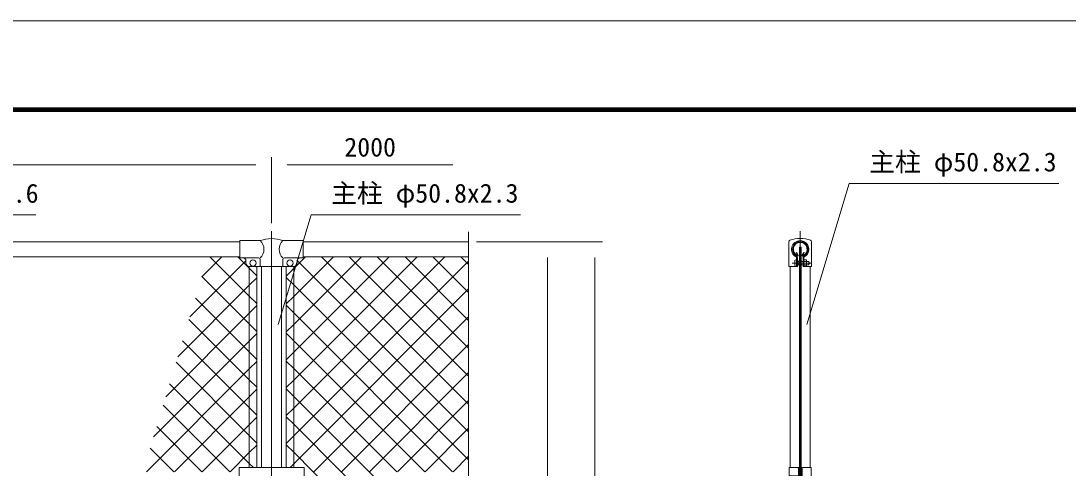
# Model space of a CAD drawing. Units: millimetres, scale not verified. Extents: x -4200 to 4200, y -2970 to 2970.
# Drawn here: x -2020 to 636, y 1837 to 2970 of the extents above; entities that cross this region are included whole.
import ezdxf
from ezdxf.enums import TextEntityAlignment as Align

# ---------------------------------------------------------------- set-up
doc = ezdxf.new("R2010")
doc.units = ezdxf.units.MM
doc.header["$LTSCALE"] = 20
doc.linetypes.add('USER1', pattern=[50.8, 31.75, -6.35, 6.35, -6.35])
for name, color, linetype, lineweight in [('0-0_D-BMK', 2, 'USER1', 13), ('0-1_D-STR1', 1, 'Continuous', 18), ('0-2_D-STR-DIM', 7, 'Continuous', 9), ('0-5_D-STR3', 3, 'Continuous', 13), ('0-6_D-STR2', 7, 'Continuous', 9), ('0-7_D-STR-TXT', 7, 'Continuous', 9), ('0-8_D-TTL', 7, 'Continuous', 9)]:
    doc.layers.add(name, color=color, linetype=linetype, lineweight=lineweight)
doc.styles.add('ＭＳ ゴシック', font='')
doc.styles.get('ＭＳ ゴシック').set_extended_font_data('MS Gothic')

msp = doc.modelspace()

# ---------------------------------------------------------------- linework, layer by layer
at = {"layer": '0-0_D-BMK'}
for p, q in [((-1384.65, 2437.29), (-1384.65, 528.82)), ((-43.35, 2437.29), (-43.35, 528.82)), ((-63.68, 2356.24), (-14.8, 2356.24))]:
    msp.add_line(p, q, dxfattribs=at)
at = {"layer": '0-1_D-STR1'}
for p, q in [((-3304.65, 2410.23), (-1464.65, 2410.23)), ((-1304.65, 2410.23), (-884.65, 2410.23)), ((-3304.65, 2372.23), (-1464.65, 2372.23)), ((-1304.65, 2372.23), (-884.65, 2372.23)), ((-53.53, 2381.97), (-52.14, 2382.78)), ((-50.02, 2375.9), (-53.53, 2381.97)), ((-48.64, 2376.7), (-52.14, 2382.78)), ((-38.07, 2376.7), (-34.56, 2382.78)), ((-36.68, 2375.9), (-33.17, 2381.97)), ((-33.17, 2381.97), (-34.56, 2382.78)), ((-1410.05, 2347.23), (-1410.05, 1837.73)), ((-1359.25, 2347.23), (-1359.25, 1837.73)), ((-68.75, 2347.23), (-68.75, 1837.73)), ((-17.95, 2347.23), (-17.95, 1837.73))]:
    msp.add_line(p, q, dxfattribs=at)
for centre, radius, start, end in [((-43.35, 2391.23), 19.05, 294.32478, 245.67522), ((-43.35, 2391.23), 17.45, 294.32478, 245.67522), ((-50.37, 2375.69), 2, 245.67522, 30), ((-50.37, 2375.69), 0.401, 245.67522, 30), ((-36.33, 2375.69), 2, 150, 294.32478), ((-36.33, 2375.69), 0.401, 150, 294.32478)]:
    msp.add_arc(centre, radius, start, end, dxfattribs=at)
at = {"layer": '0-2_D-STR-DIM'}
for p, q in [((-3344.65, 2605.23), (-1424.65, 2605.23)), ((-1384.65, 2457.29), (-1384.65, 2625.23)), ((-1384.65, 2457.29), (-1384.65, 2625.12)), ((-1344.65, 2605.12), (-924.65, 2605.12)), ((-884.65, 2435.23), (-884.65, 1560.88)), ((-864.65, 2410.23), (-664.65, 2410.23)), ((-864.65, 2410.23), (-544.65, 2410.23)), ((-684.65, 2370.23), (-684.65, 700.23)), ((-564.65, 2370.23), (-564.65, 650.23))]:
    msp.add_line(p, q, dxfattribs=at)
at = {"layer": '0-5_D-STR3'}
for p, q in [((-1464.65, 2413.23), (-1464.65, 2369.23)), ((-1464.65, 2413.23), (-1413.2, 2413.23)), ((-1356.1, 2413.23), (-1304.65, 2413.23)), ((-1304.65, 2413.23), (-1304.65, 2369.23)), ((-45.6, 2396.23), (-41.1, 2396.23)), ((-45.6, 2396.23), (-45.6, 689.23)), ((-41.1, 2396.23), (-41.1, 689.23)), ((-14.8, 2410.92), (-14.8, 2347.23)), ((-1464.65, 2369.23), (-1417.9, 2369.23)), ((-1413.2, 2364.53), (-1413.2, 2347.23)), ((-1356.1, 2364.53), (-1356.1, 2347.23)), ((-1351.4, 2369.23), (-1304.65, 2369.23)), ((-52.65, 2370.05), (-52.65, 2347.23)), ((-50.35, 2370.05), (-50.35, 2347.23)), ((-36.35, 2370.05), (-36.35, 2347.23)), ((-34.05, 2370.05), (-34.05, 2347.23)), ((-28.55, 2364.34), (-34.05, 2364.34)), ((-1449.65, 2362.23), (-1449.65, 2357.23)), ((-1441.15, 2347.34), (-1441.15, 1837.73)), ((-1439.65, 2347.23), (-1329.65, 2347.23)), ((-1422.15, 2347.23), (-1422.15, 1837.73)), ((-1347.15, 2347.23), (-1347.15, 1837.73)), ((-1328.15, 2347.34), (-1328.15, 1837.73)), ((-1319.65, 2362.23), (-1319.65, 2357.23)), ((-57.45, 2349.74), (-57.45, 2362.74)), ((-48.65, 2361.56), (-50.35, 2361.56)), ((-48.65, 2350.92), (-50.35, 2350.92)), ((-48.65, 2350.92), (-48.65, 2361.56)), ((-48.65, 2360.24), (-45.6, 2360.24)), ((-48.65, 2352.24), (-45.6, 2352.24)), ((-41.1, 2360.24), (-36.35, 2360.24)), ((-41.1, 2352.24), (-36.35, 2352.24)), ((-36.35, 2347.23), (-14.8, 2347.23)), ((-28.55, 2360.29), (-34.05, 2360.29)), ((-28.55, 2352.19), (-34.05, 2352.19)), ((-28.55, 2348.14), (-34.05, 2348.14)), ((-27.55, 2350.32), (-27.55, 2362.28)), ((-27.55, 2360.24), (-21.65, 2360.24)), ((-27.55, 2352.24), (-21.65, 2352.24)), ((-21.65, 2352.24), (-21.65, 2360.24)), ((-1467.15, 1837.73), (-1467.15, 1816.73)), ((-1302.15, 1837.73), (-1467.15, 1837.73)), ((-1302.15, 1837.73), (-1302.15, 1816.73)), ((-71.05, 1837.73), (-45.6, 1837.73)), ((-47.9, 1837.73), (-47.9, 1816.73)), ((-41.1, 1837.73), (-15.65, 1837.73)), ((-38.8, 1837.73), (-38.8, 1816.73)), ((-15.65, 1837.73), (-15.65, 1816.73))]:
    msp.add_line(p, q, dxfattribs=at)
for points in [[(-71.9, 2410.92), (-71.9, 2347.23), (-50.35, 2347.23)], [(-71.05, 1837.73), (-71.05, 1816.73), (-45.6, 1816.73)]]:
    msp.add_lwpolyline(points, dxfattribs=at)
for centre in [(-1431.65, 2356.23), (-1337.65, 2356.23)]:
    msp.add_circle(centre, 8, dxfattribs=at)
for centre, radius, start, end in [((-1384.65, 2338.49), 80, 69.0916, 110.9084), ((-43.36, 2338.49), 80, 70.77586, 109.21688), ((-1434.46, 2391.23), 30.59, 314.01503, 45.98497), ((-1334.85, 2391.23), 30.59, 134.01503, 225.98497), ((-68.6, 2410.92), 3.3, 109.21688, 180), ((-43.35, 2391.23), 22, 298.0884, 241.9116), ((-43.35, 2391.23), 19.7, 298.0884, 241.9116), ((-18.1, 2410.92), 3.3, 0, 70.77586), ((-1456.65, 2362.23), 7, 0, 90), ((-1417.9, 2364.53), 4.7, 0, 90), ((-1351.4, 2364.53), 4.7, 90, 180), ((-1312.65, 2362.23), 7, 90, 180), ((-54.65, 2370.05), 2, 0, 61.9116), ((-54.65, 2370.05), 4.3, 0, 61.9116), ((-32.05, 2370.05), 4.3, 118.0884, 180), ((-32.05, 2370.05), 2, 118.0884, 180), ((-30.1, 2362.31), 2.55, 307.42505, 52.57495), ((-1439.65, 2357.23), 10, 180, 270), ((-1329.65, 2357.23), 10, 270, 0), ((-36.25, 2356.24), 8.7, 332.26063, 27.73937), ((-30.09, 2350.16), 2.54, 307.21089, 52.78911), ((-29.15, 2356.24), 8.5, 331.92751, 28.07249)]:
    msp.add_arc(centre, radius, start, end, dxfattribs=at)
for centre, start_param, end_param in [((-52.65, 2362.74), 1.5707963, 3.1415927), ((-52.65, 2349.74), 3.1415927, 4.712389)]:
    msp.add_ellipse(centre, major_axis=(4.8, 0), ratio=0.3125, start_param=start_param, end_param=end_param, dxfattribs=at)
at = {"layer": '0-6_D-STR2'}
for p, q in [((-1561.56, 2321.01), (-1510.34, 2372.23)), ((-1441.15, 2272.53), (-1540.86, 2372.23)), ((-1441.15, 2343.24), (-1470.14, 2372.23)), ((-1328.15, 2342.29), (-1298.21, 2372.23)), ((-1328.15, 2271.57), (-1227.5, 2372.23)), ((-1328.15, 2200.86), (-1156.79, 2372.23)), ((-1328.15, 2130.15), (-1086.08, 2372.23)), ((-1328.15, 2059.44), (-1015.37, 2372.23)), ((-1328.15, 1988.73), (-944.66, 2372.23)), ((-884.65, 1998.87), (-1258.01, 2372.23)), ((-884.65, 2069.58), (-1187.3, 2372.23)), ((-884.65, 2140.29), (-1116.59, 2372.23)), ((-884.65, 2211), (-1045.88, 2372.23)), ((-884.65, 2281.71), (-975.17, 2372.23)), ((-884.65, 2352.42), (-904.46, 2372.23)), ((-1592.09, 2219.77), (-1449.65, 2362.21)), ((-1422.15, 2324.24), (-1441.15, 2343.24)), ((-1347.15, 2323.29), (-1328.15, 2342.29)), ((-884.65, 1928.16), (-1320.26, 2363.76)), ((-1441.15, 2201.81), (-1561.28, 2321.94)), ((-1441.15, 2300), (-1422.15, 2319)), ((-1622.62, 2118.53), (-1441.15, 2300)), ((-1441.15, 2131.1), (-1577.66, 2267.61)), ((-1422.15, 2253.53), (-1441.15, 2272.53)), ((-1347.15, 2252.57), (-1328.15, 2271.57)), ((-1441.15, 2229.29), (-1422.15, 2248.29)), ((-1328.15, 2230.24), (-1347.15, 2249.24)), ((-1653.16, 2017.28), (-1441.15, 2229.29)), ((-1441.15, 2060.39), (-1594.05, 2213.29)), ((-925.14, 1827.23), (-1328.15, 2230.24)), ((-1277.53, 1827.23), (-884.65, 2220.1)), ((-1422.15, 2182.81), (-1441.15, 2201.81)), ((-1347.15, 2181.86), (-1328.15, 2200.86)), ((-1328.15, 2159.53), (-1347.15, 2178.53)), ((-1683.69, 1916.04), (-1441.15, 2158.57)), ((-1441.15, 1989.68), (-1610.43, 2158.96)), ((-1441.15, 2158.57), (-1422.15, 2177.57)), ((-995.85, 1827.23), (-1328.15, 2159.53)), ((-1422.15, 2112.1), (-1441.15, 2131.1)), ((-1347.15, 2111.15), (-1328.15, 2130.15)), ((-1206.82, 1827.23), (-884.65, 2149.39)), ((-1441.15, 1918.97), (-1626.81, 2104.63)), ((-1441.15, 2087.86), (-1422.15, 2106.86)), ((-1328.15, 2088.81), (-1347.15, 2107.81)), ((-1701.79, 1827.23), (-1441.15, 2087.86)), ((-1066.57, 1827.23), (-1328.15, 2088.81)), ((-1136.11, 1827.23), (-884.65, 2078.68)), ((-1422.15, 2041.39), (-1441.15, 2060.39)), ((-1347.15, 2040.44), (-1328.15, 2059.44)), ((-1441.15, 2017.15), (-1422.15, 2036.15)), ((-1490.83, 1827.23), (-1659.58, 1995.98)), ((-1631.08, 1827.23), (-1441.15, 2017.15)), ((-1065.4, 1827.23), (-884.65, 2007.97)), ((-1422.15, 1970.68), (-1441.15, 1989.68)), ((-1347.15, 1969.73), (-1328.15, 1988.73)), ((-1561.54, 1827.23), (-1675.96, 1941.65)), ((-1560.37, 1827.23), (-1441.15, 1946.44)), ((-1441.15, 1946.44), (-1422.15, 1965.44)), ((-1422.15, 1899.97), (-1441.15, 1918.97)), ((-994.69, 1827.23), (-884.65, 1937.26)), ((-1632.25, 1827.23), (-1692.35, 1887.32)), ((-1441.15, 1875.73), (-1422.15, 1894.73)), ((-1489.66, 1827.23), (-1441.15, 1875.73)), ((-923.97, 1827.23), (-884.65, 1866.55))]:
    msp.add_line(p, q, dxfattribs=at)
for points in [[(-1347.15, 1899.02), (-1328.15, 1918.02), (-884.65, 2361.52)], [(-884.65, 1857.45), (-1328.15, 2300.95), (-1347.15, 2319.95)], [(-1337.74, 1837.73), (-1328.15, 1847.31), (-884.65, 2290.81)], [(-1430.62, 1837.73), (-1441.15, 1848.26), (-1643.2, 2050.3)], [(-884.65, 1574.6), (-1137.28, 1827.23), (-1328.15, 2018.1), (-1347.15, 2037.1)], [(-907.63, 1526.87), (-1207.99, 1827.23), (-1328.15, 1947.39), (-1347.15, 1966.39)], [(-884.65, 1433.18), (-1278.7, 1827.23), (-1328.15, 1876.68), (-1347.15, 1895.68)]]:
    msp.add_lwpolyline(points, dxfattribs=at)
at = {"layer": '0-7_D-STR-TXT'}
for points in [[(612.26, 2558.23), (80.6, 2558.23), (-26.68, 2200.61)], [(-1982.51, 2479.01), (-2518.81, 2479.01), (-2547.78, 2401.66)], [(-752.81, 2479.01), (-1284.47, 2479.01), (-1367.98, 2200.61)]]:
    msp.add_lwpolyline(points, dxfattribs=at)
at = {"layer": '0-8_D-TTL', "color": 2, "lineweight": 18}
msp.add_lwpolyline([(-4199.68, 2970.23), (4200.32, 2970.23), (4200.32, -2969.77), (-4199.68, -2969.77)], close=True, dxfattribs=at)
at = {"layer": '0-8_D-TTL'}
for points in [[(-3929.68, 2750.23), (3930.32, 2750.23), (3930.32, -2749.77), (-3929.68, -2749.77)], [(-3927.18, 2747.73), (3927.82, 2747.73), (3927.82, -2747.27), (-3927.18, -2747.27)], [(-3924.68, 2745.23), (3925.32, 2745.23), (3925.32, -2744.77), (-3924.68, -2744.77)], [(-3922.18, 2742.73), (3922.82, 2742.73), (3922.82, -2742.27), (-3922.18, -2742.27)], [(-3919.68, 2740.23), (3920.32, 2740.23), (3920.32, -2739.77), (-3919.68, -2739.77)]]:
    msp.add_lwpolyline(points, close=True, dxfattribs=at)

# ---------------------------------------------------------------- texts
at = {"layer": '0-2_D-STR-DIM', "style": 'ＭＳ ゴシック'}
msp.add_text('2000', height=48.09, dxfattribs=at).set_placement((-1199.9, 2611.87), align=Align.BOTTOM_LEFT)
at = {"layer": '0-7_D-STR-TXT', "style": 'ＭＳ ゴシック'}
for s, p in [('主柱 φ50.8x2.3', (131.52, 2574.24)), ('胴縁 \u300038.1x1.6', (-2466.87, 2494.79)), ('主柱 φ50.8x2.3', (-1233.54, 2495.02))]:
    msp.add_text(s, height=48.09, dxfattribs=at).set_placement(p, align=Align.BOTTOM_LEFT)

doc.saveas('drawing.dxf')
